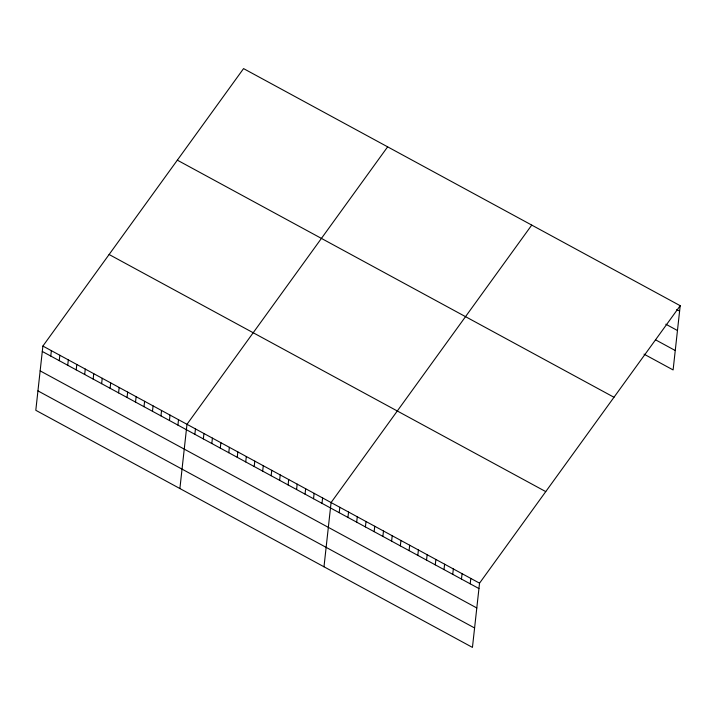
<?xml version="1.0" encoding="UTF-8"?>
<svg xmlns="http://www.w3.org/2000/svg" width="716" height="716" viewBox="0 0 716 716"><rect width="100%" height="100%" fill="white"/><g stroke="black" fill="none" stroke-linecap="round" stroke-linejoin="round"><path stroke-width="1.07" d="M42.888 346.061L35.8 410.295L472.444 647.398L479.541 583.164L680.2 305.705L243.556 68.602L42.888 346.061L479.541 583.164M50.773 356.058L51.364 350.661M59.249 360.658L59.84 355.261M67.725 365.267L68.324 359.871M76.2 369.868L76.8 364.471M84.676 374.468L85.276 369.071M93.152 379.068L93.751 373.68M101.627 383.678L102.227 378.281M110.103 388.278L110.703 382.881M118.579 392.878L119.178 387.481M127.054 397.478L127.654 392.091M135.53 402.088L136.13 396.691M144.006 406.688L144.605 401.291M152.481 411.288L153.081 405.891M160.957 415.889L161.556 410.501M169.441 420.498L170.032 415.101M177.917 425.098L178.508 419.701M179.895 488.536L186.983 424.302L387.642 146.843M194.868 434.308L195.459 428.911M203.344 438.908L203.935 433.511M211.82 443.508L212.41 438.111M220.295 448.109L220.886 442.712M228.771 452.718L229.362 447.321M237.247 457.318L237.837 451.921M245.722 461.918L246.322 456.522M254.198 466.519L254.798 461.122M262.674 471.128L263.273 465.731M271.149 475.728L271.749 470.331M279.625 480.329L280.225 474.932M288.101 484.929L288.7 479.532M296.576 489.538L297.176 484.141M305.052 494.138L305.651 488.742M313.527 498.739L314.127 493.342M322.003 503.339L322.603 497.942M323.99 566.786L331.078 502.551L531.737 225.093M339.214 512.683L339.814 507.286M347.949 517.426L348.549 512.029M356.684 522.17L357.275 516.773M365.411 526.913L366.01 521.517M374.146 531.657L374.745 526.26M382.881 536.4L383.481 531.003M391.616 541.135L392.207 535.738M400.342 545.878L400.942 540.482M409.078 550.622L409.677 545.225M417.813 555.365L418.404 549.969M426.548 560.109L427.139 554.712M435.274 564.852L435.874 559.456M444.01 569.587L444.609 564.19M452.745 574.33L453.335 568.934M461.48 579.074L462.071 573.677M470.206 583.817L470.806 578.421M680.2 305.705L673.112 369.939L643.997 354.134M676.692 309.518L679.6 311.102M665.817 324.196L677.461 330.515M655.847 339.984L675.251 350.527M177.335 160.16L613.979 397.264M109.109 254.502L545.753 491.606M42.298 351.458L478.941 588.561M40.15 370.87L476.802 607.973M37.948 390.882L474.592 627.977"/></g></svg>
